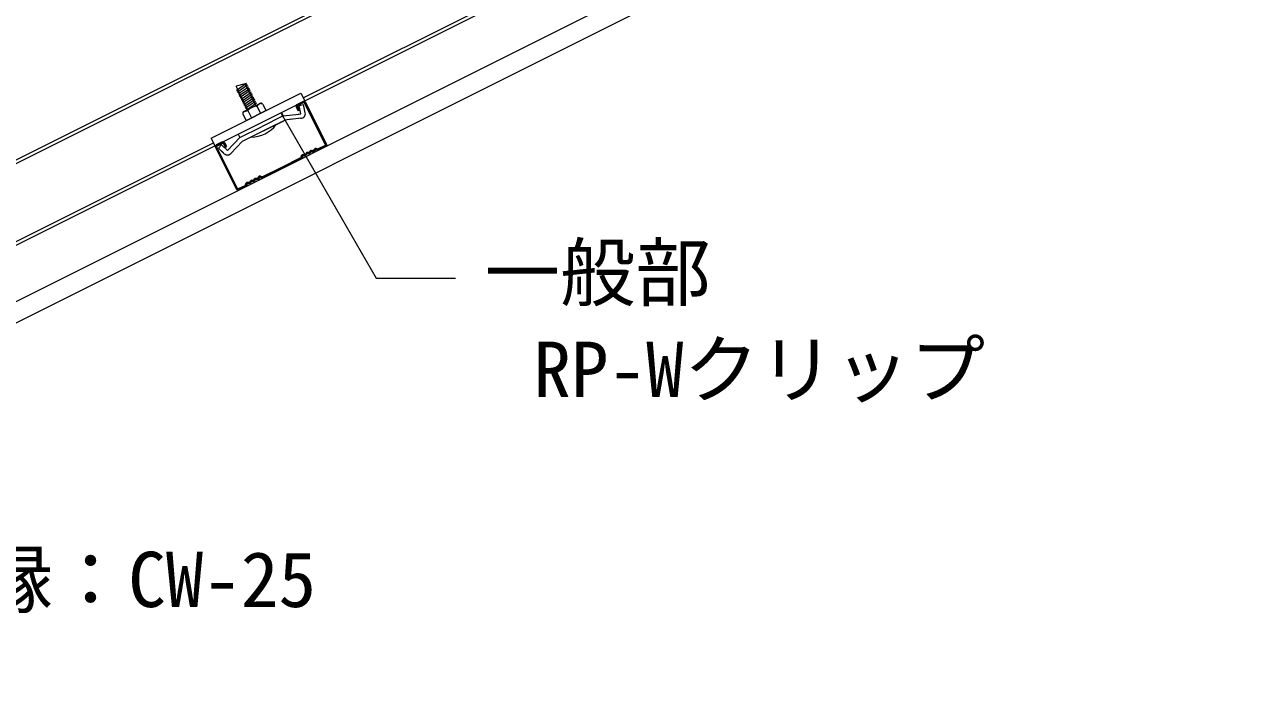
# Model space of a CAD drawing. Units: millimetres, scale not verified. Extents: x -2895 to 2955, y -2104 to 2057.
# Drawn here: x 644 to 1255, y -1665 to -1334 of the extents above; entities that cross this region are included whole.
import ezdxf
from ezdxf.enums import TextEntityAlignment as Align

# ---------------------------------------------------------------- set-up
doc = ezdxf.new("R2010")
doc.units = ezdxf.units.MM
doc.header["$LTSCALE"] = 15
for name, color, linetype, lineweight in [('3-2_野縁受け', 3, 'Continuous', 18), ('3-3_野縁', 2, 'Continuous', 25), ('3-6_文字', 7, 'Continuous', 18), ('3-8_パネル', 7, 'Continuous', 18), ('3-A_クリップ', 7, 'Continuous', 18)]:
    doc.layers.add(name, color=color, linetype=linetype, lineweight=lineweight)
doc.styles.add('ＭＳ ゴシック', font='')
doc.styles.get('ＭＳ ゴシック').set_extended_font_data('MS Gothic')

msp = doc.modelspace()

# ---------------------------------------------------------------- linework, layer by layer
at = {"layer": '3-2_野縁受け'}
for p, q in [((524.47, -1459.02), (1397.63, -1022.44)), ((525.18, -1460.46), (1398.35, -1023.87)), ((783.03, -1370.44), (1007.89, -1258.01)), ((783.75, -1371.87), (1008.6, -1259.44)), ((540.75, -1491.58), (738.33, -1392.79)), ((541.46, -1493.01), (739.05, -1394.22))]:
    msp.add_line(p, q, dxfattribs=at)
at = {"layer": '3-3_野縁'}
for p, q in [((780.17, -1373.66), (782.85, -1372.32)), ((780.39, -1374.11), (783.07, -1372.77)), ((794.01, -1393.52), (783.74, -1372.99)), ((784.19, -1372.77), (794.46, -1393.3)), ((780.61, -1376.79), (779.72, -1375)), ((781.06, -1376.57), (780.17, -1374.78)), ((781.06, -1376.57), (780.61, -1376.79)), ((739.47, -1395.13), (749.74, -1415.66)), ((742.6, -1392.44), (739.92, -1393.79)), ((750.18, -1415.44), (739.92, -1394.9)), ((742.82, -1392.89), (740.14, -1394.23)), ((744.39, -1394.9), (743.49, -1393.11)), ((744.84, -1394.68), (743.94, -1392.89)), ((744.39, -1394.9), (744.84, -1394.68)), ((789.11, -1396.02), (790.06, -1396.34)), ((789.11, -1396.02), (790.06, -1396.34)), ((789.27, -1395.55), (790.22, -1395.86)), ((790.22, -1395.86), (789.27, -1395.55)), ((793.81, -1394.23), (790.6, -1395.84)), ((793.81, -1394.23), (790.6, -1395.84)), ((790.82, -1396.28), (794.03, -1394.68)), ((790.82, -1396.28), (794.03, -1394.68)), ((781.81, -1400.23), (772.34, -1404.97)), ((782.03, -1400.68), (772.56, -1405.41)), ((782.38, -1398.99), (782.06, -1399.94)), ((782.85, -1399.15), (782.53, -1400.1)), ((761.38, -1409.88), (762.33, -1410.2)), ((761.54, -1409.41), (762.49, -1409.73)), ((762.87, -1409.7), (772.34, -1404.97)), ((763.09, -1410.15), (772.56, -1405.41)), ((750.87, -1415.7), (754.08, -1414.1)), ((750.87, -1415.7), (754.08, -1414.1)), ((754.3, -1414.54), (751.1, -1416.15)), ((754.3, -1414.54), (751.1, -1416.15)), ((754.65, -1412.86), (754.33, -1413.81)), ((754.33, -1413.81), (754.65, -1412.86)), ((755.12, -1413.02), (754.81, -1413.96)), ((755.12, -1413.02), (754.81, -1413.96))]:
    msp.add_line(p, q, dxfattribs=at)
for centre, radius, start, end in [((780.61, -1374.55), 1, 116.56205, 206.56205), ((783.3, -1373.21), 1, 26.56205, 116.56205), ((783.3, -1373.21), 0.5, 26.56205, 116.56205), ((780.61, -1374.55), 0.5, 116.56205, 206.56205), ((740.36, -1394.68), 1, 116.56804, 206.56804), ((740.36, -1394.68), 0.5, 116.56804, 206.56804), ((743.05, -1393.34), 1, 26.56804, 116.56804), ((743.05, -1393.34), 0.5, 26.56804, 116.56804), ((783.38, -1397.42), 1.81, 252.96224, 340.16788), ((783.38, -1397.42), 1.31, 252.96224, 340.16788), ((785.09, -1398.03), 0.5, 63.43495, 169.69516), ((785.09, -1398.03), 0.5, 63.43495, 160.16788), ((785.65, -1396.91), 1.25, 243.43495, 349.69516), ((785.65, -1396.91), 0.75, 243.43495, 349.69516), ((786.88, -1397.14), 0.5, 72.96224, 169.69516), ((787.41, -1395.41), 1.81, 252.96224, 340.16788), ((787.41, -1395.41), 1.31, 252.96224, 340.16788), ((789.11, -1396.02), 0.5, 71.56505, 160.16788), ((790.38, -1395.39), 1, 251.56507, 296.56505), ((790.38, -1395.39), 1, 251.56505, 296.56505), ((790.38, -1395.39), 0.5, 251.56507, 296.56505), ((790.38, -1395.39), 0.5, 251.56505, 296.56505), ((793.58, -1393.78), 0.5, 296.56502, 29.08905), ((793.58, -1393.78), 0.5, 296.56505, 29.08905), ((793.58, -1393.78), 1, 296.56502, 29.08905), ((793.58, -1393.78), 1, 296.56505, 29.08905), ((781.59, -1399.78), 0.5, 296.56505, 341.56505), ((781.59, -1399.78), 1, 296.56505, 341.56505), ((782.85, -1399.15), 0.5, 72.96224, 161.56507), ((759.68, -1409.27), 1.81, 252.96222, 340.16786), ((759.68, -1409.27), 1.31, 252.96222, 340.16786), ((761.38, -1409.88), 0.5, 71.56504, 160.16786), ((762.65, -1409.25), 1, 251.56505, 296.56505), ((762.65, -1409.25), 0.5, 251.56505, 296.56505), ((750.65, -1415.25), 1, 204.04105, 296.56505), ((750.65, -1415.25), 1, 204.04105, 296.56505), ((750.65, -1415.25), 0.5, 204.04105, 296.56505), ((750.65, -1415.25), 0.5, 204.04105, 296.56505), ((753.86, -1413.65), 0.5, 296.56505, 341.56504), ((753.86, -1413.65), 0.5, 296.56504, 341.56504), ((753.86, -1413.65), 1, 296.56505, 341.56504), ((753.86, -1413.65), 1, 296.56505, 341.56505), ((755.12, -1413.02), 0.5, 72.96222, 161.56505), ((755.65, -1411.28), 1.81, 252.96222, 340.16786), ((755.65, -1411.28), 1.31, 252.96222, 340.16786), ((757.36, -1411.9), 0.5, 63.43494, 160.16786), ((757.92, -1410.78), 1.25, 243.43494, 349.69515), ((757.92, -1410.78), 0.75, 243.43494, 349.69515), ((759.15, -1411), 0.5, 72.96222, 169.69515), ((759.15, -1411), 0.5, 63.43494, 169.69515)]:
    msp.add_arc(centre, radius, start, end, dxfattribs=at)
at = {"layer": '3-6_文字'}
for p, q in [((772, -1378.11), (819.34, -1460.08)), ((819.34, -1460.08), (858.79, -1460.08))]:
    msp.add_line(p, q, dxfattribs=at)
at = {"layer": '3-8_パネル'}
for p, q in [((270.18, -1656.6), (2617.15, -483.12)), ((274.43, -1665.1), (2621.4, -491.62))]:
    msp.add_line(p, q, dxfattribs=at)
at = {"layer": '3-A_クリップ'}
for p, q in [((755.47, -1376.19), (749.68, -1364.61)), ((755.31, -1364.14), (750.32, -1367.57)), ((750.32, -1367.57), (751.17, -1367.59)), ((755.76, -1365.03), (750.77, -1368.47)), ((756.21, -1365.92), (751.22, -1369.36)), ((756.65, -1366.82), (751.67, -1370.26)), ((759.5, -1374.18), (754.12, -1363.44)), ((755.31, -1364.14), (754.47, -1364.12)), ((755.76, -1365.03), (754.91, -1365.01)), ((756.21, -1365.92), (755.36, -1365.91)), ((756.65, -1366.82), (755.81, -1366.8)), ((737.14, -1390.39), (781.83, -1368.04)), ((739.06, -1394.24), (783.75, -1371.89)), ((750.77, -1368.47), (751.62, -1368.48)), ((751.22, -1369.36), (752.07, -1369.38)), ((751.67, -1370.26), (752.51, -1370.27)), ((757.1, -1367.71), (752.11, -1371.15)), ((752.11, -1371.15), (752.96, -1371.17)), ((757.55, -1368.61), (752.56, -1372.05)), ((752.56, -1372.05), (753.41, -1372.06)), ((758, -1369.5), (753.01, -1372.94)), ((753.01, -1372.94), (753.85, -1372.96)), ((758.44, -1370.4), (753.45, -1373.83)), ((753.46, -1377.2), (761.51, -1373.17)), ((758.89, -1371.29), (753.9, -1374.73)), ((759.78, -1373.08), (754.74, -1376.56)), ((757.1, -1367.71), (756.25, -1367.7)), ((757.55, -1368.61), (756.7, -1368.59)), ((758, -1369.5), (757.15, -1369.48)), ((758.44, -1370.4), (757.6, -1370.38)), ((758.89, -1371.29), (758.04, -1371.27)), ((759.34, -1372.19), (758.49, -1372.17)), ((759.78, -1373.08), (758.94, -1373.06)), ((761.23, -1373.41), (759.94, -1374.51)), ((761.23, -1373.41), (759.94, -1374.51)), ((761.87, -1373.17), (762.39, -1373.17)), ((761.87, -1373.17), (762.39, -1373.17)), ((762.85, -1373.62), (764.42, -1376.75)), ((781.83, -1368.04), (783.75, -1371.89)), ((753.24, -1377.49), (752.92, -1377.91)), ((753.24, -1377.49), (752.92, -1377.91)), ((753.01, -1378.54), (754.58, -1381.67)), ((753.45, -1373.83), (754.3, -1373.85)), ((753.82, -1377.12), (755.47, -1376.75)), ((753.82, -1377.12), (755.47, -1376.75)), ((753.9, -1374.73), (754.75, -1374.75)), ((754.58, -1381.67), (764.42, -1376.75)), ((755.47, -1376.75), (755.48, -1376.77)), ((755.48, -1376.77), (757.26, -1380.33)), ((759.65, -1374.54), (759.94, -1374.51)), ((759.65, -1374.54), (759.94, -1374.51)), ((759.94, -1374.51), (761.73, -1378.09)), ((772.99, -1379.38), (762.26, -1384.75)), ((772.99, -1379.38), (762.26, -1384.75)), ((772.99, -1379.38), (762.26, -1384.75)), ((772.16, -1377.69), (773, -1379.38)), ((772.99, -1379.38), (780.82, -1378.48)), ((780.51, -1378.52), (781.83, -1378.37)), ((780.99, -1374.25), (783.24, -1373.79)), ((781.83, -1378.37), (780.99, -1374.25)), ((784.06, -1377.8), (783.24, -1373.79)), ((751.54, -1390.11), (762.26, -1384.75)), ((769.55, -1383.67), (757.03, -1389.93)), ((763.29, -1386.8), (773.32, -1381.79)), ((763.29, -1386.8), (772, -1382.45)), ((763.29, -1386.8), (771.47, -1382.71)), ((771.78, -1382.56), (773.32, -1381.79)), ((772.22, -1382.34), (773.93, -1381.49)), ((777.36, -1381.09), (773.93, -1381.49)), ((782.07, -1380.55), (776.57, -1381.18)), ((737.14, -1390.39), (739.06, -1394.24)), ((751.54, -1390.11), (745.42, -1396.57)), ((750.69, -1388.42), (751.54, -1390.11)), ((753.26, -1391.82), (752.66, -1392.12)), ((763.29, -1386.8), (753.26, -1391.82)), ((742.37, -1393.69), (740.79, -1395.36)), ((742.37, -1393.69), (740.79, -1395.36)), ((743.76, -1398.17), (740.79, -1395.36)), ((743.33, -1397.76), (740.79, -1395.36)), ((745.42, -1396.57), (742.37, -1393.69)), ((745.42, -1396.57), (742.37, -1393.69)), ((747.03, -1398.07), (752.66, -1392.12))]:
    msp.add_line(p, q, dxfattribs=at)
for points in [[(754.87, -1363.24), (754.12, -1363.44), (749.68, -1364.61)], [(754.87, -1363.24), (749.88, -1366.68), (750.72, -1366.7)], [(759.34, -1372.19), (754.35, -1375.62), (755.2, -1375.64)]]:
    msp.add_lwpolyline(points, dxfattribs=at)
for centre, radius, start, end in [((761.88, -1374.17), 1, 90.29973, 130.42527), ((761.88, -1374.17), 1, 90.29973, 130.42527), ((761.96, -1374.07), 1, 26.56505, 116.56505), ((753.91, -1378.09), 1, 116.56505, 206.56505), ((754.04, -1378.09), 1, 102.50705, 143.1671), ((754.04, -1378.09), 1, 102.50705, 143.1671), ((760.39, -1381), 6.5, 96.58319, 139.18489), ((760.39, -1381), 6.5, 96.58319, 139.18489), ((781.81, -1378.26), 2.3, 271.56505, 11.56505), ((757.03, -1374.28), 15.65, 269.99999, 323.1301), ((745.34, -1396.5), 2.3, 226.56502, 326.56504)]:
    msp.add_arc(centre, radius, start, end, dxfattribs=at)

# ---------------------------------------------------------------- texts
at = {"layer": '3-6_文字', "style": 'ＭＳ ゴシック'}
for s, p in [('一般部', (873.32, -1479.23)), ('RP-Wクリップ', (897.54, -1527.38)), ('野縁：CW-25', (583.44, -1631.87))]:
    msp.add_text(s, height=27.49, dxfattribs=at).set_placement(p, align=Align.BOTTOM_LEFT)

doc.saveas('drawing.dxf')
